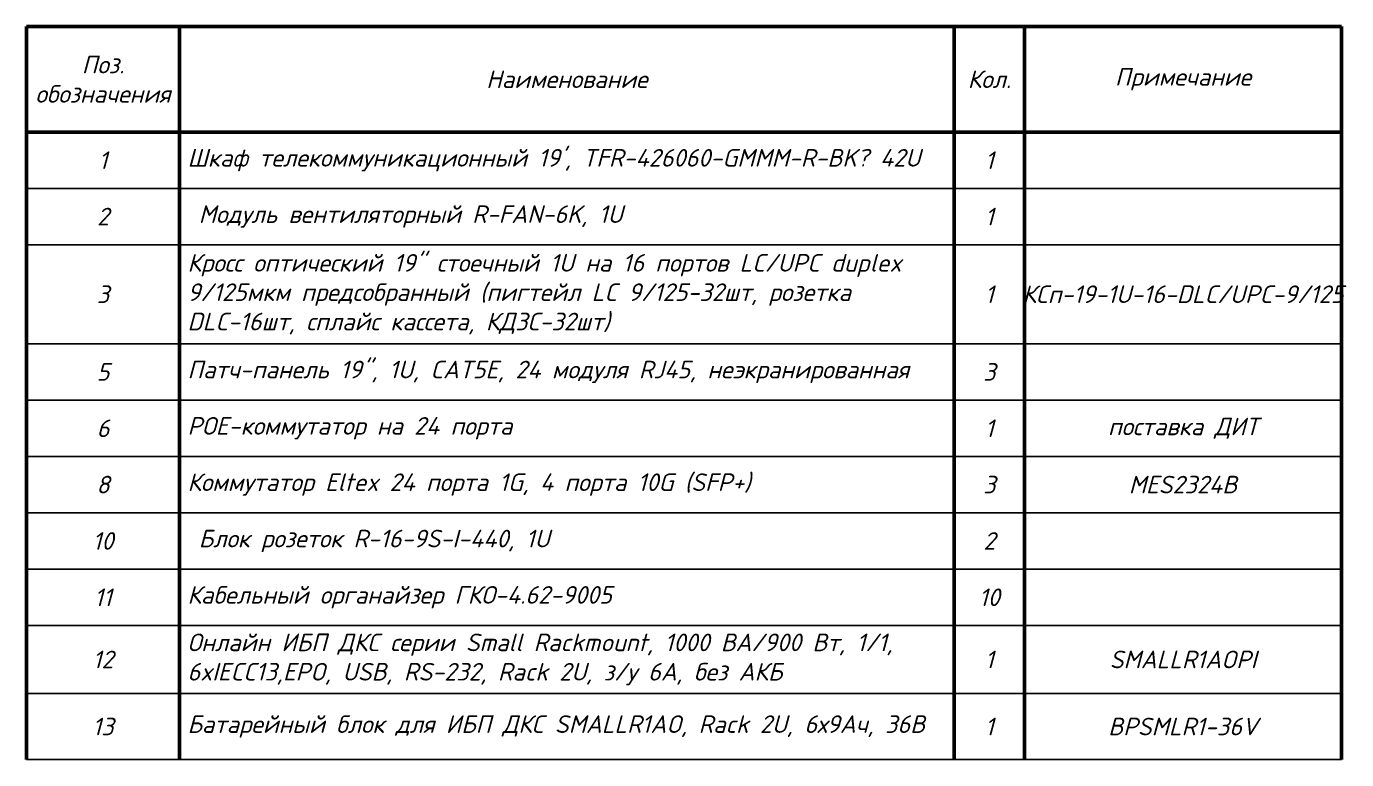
# Model space of a CAD drawing. Extents: x -260425 to 1294666, y -169889 to -2349.
# Drawn here: x 1041698 to 1060447, y -26039 to -15628 of the extents above; entities that cross this region are included whole.
import ezdxf

# ---------------------------------------------------------------- set-up
doc = ezdxf.new("R2010")
doc.units = 0
doc.header["$LTSCALE"] = 100
doc.layers.add('Текст', color=7, linetype='Continuous', lineweight=15)
doc.styles.add('1ISOCPEUR', font='isocpeui.ttf', dxfattribs={"height": 250})

# ---------------------------------------------------------------- blocks, each defined once
blk = doc.blocks.new('*T234')
at = {"layer": 'Текст', "color": 0, "lineweight": 50, "transparency": 16777216}
for p, q in [((0, 0), (18675, 0)), ((0, 0), (0, -10411)), ((2175, 0), (2175, -10411)), ((13175, 0), (13175, -10411)), ((14175, 0), (14175, -10411)), ((18675, 0), (18675, -10411)), ((0, -1500), (18675, -1500))]:
    blk.add_line(p, q, dxfattribs=at)
at = {"layer": 'Текст', "color": 0, "lineweight": 25, "transparency": 16777216}
for p, q in [((0, -2300), (18675, -2300)), ((0, -3100), (18675, -3100)), ((0, -4506), (18675, -4506)), ((0, -5306), (18675, -5306)), ((0, -6106), (18675, -6106)), ((0, -6906), (18675, -6906)), ((0, -7706), (18675, -7706)), ((0, -8506), (18675, -8506)), ((0, -9471), (18675, -9471)), ((0, -10411), (18675, -10411))]:
    blk.add_line(p, q, dxfattribs=at)
at = {"layer": 'Текст', "color": 0, "transparency": 16777216, "char_height": 250, "style": '1ISOCPEUR'}
for s, insert, width, attachment_point in [('Поз. обозначения', (1088, -750), 1952.07, 5), ('Наименование', (7675, -750), 10776.98, 5), ('Кол.', (13675, -750), 776.98, 5), ('Примечание', (16425, -750), 4276.98, 5), ('1', (1088, -1900), 1952.07, 5), ("\\A1;Шкаф телекоммуникационный 19{\\A0;'}, TFR-426060-GMMM-R-BK? 42U", (2287, -1900), 10776.98, 4), ('1', (13675, -1900), 776.98, 5), ('2', (1088, -2700), 1952.07, 5), (' Модуль вентиляторный R-FAN-6K, 1U', (2287, -2700), 10776.98, 4), ('1', (13675, -2700), 776.98, 5), ('Кросс оптический 19" стоечный 1U на 16 портов LC/UPC duplex 9/125мкм предсобранный (пигтейл LC 9/125-32шт, розетка DLC-16шт, сплайс кассета, КДЗС-32шт)', (2287, -3803), 10776.98, 4), ('3', (1088, -3803), 1952.07, 5), ('1', (13675, -3803), 776.98, 5), ('КСп-19-1U-16-DLC/UPC-9/125', (16425, -3803), 4276.98, 5), ('5', (1088, -4906), 1952.07, 5), ('Патч-панель 19", 1U, CAT5E, 24 модуля RJ45, неэкранированная', (2287, -4906), 10776.98, 4), ('3', (13675, -4906), 776.98, 5), ('6', (1088, -5706), 1952.07, 5), ('РОЕ-коммутатор на 24 порта', (2287, -5706), 10776.98, 4), ('1', (13675, -5706), 776.98, 5), ('поставка ДИТ', (16425, -5706), 4276.98, 5), ('Коммутатор Eltex 24 порта 1G, 4 порта 10G (SFP+)', (2287, -6506), 10776.98, 4), ('8', (1088, -6506), 1952.07, 5), ('3', (13675, -6506), 776.98, 5), ('MES2324B', (16425, -6506), 4276.98, 5), ('10', (1088, -7306), 1952.07, 5), (' Блок розеток R-16-9S-I-440, 1U', (2287, -7306), 10776.98, 4), ('2', (13675, -7306), 776.98, 5), ('11', (1088, -8106), 1952.07, 5), ('Кабельный органайзер ГКО-4.62-9005', (2287, -8106), 10776.98, 4), ('10', (13675, -8106), 776.98, 5), ('Онлайн ИБП ДКС серии Small Rackmount, 1000 ВА/900 Вт, 1/1, 6xIECC13,EPO, USB, RS-232, Rack 2U, з/у 6А, без АКБ', (2287, -8989), 10776.98, 4), ('12', (1088, -8989), 1952.07, 5), ('1', (13675, -8989), 776.98, 5), ('SMALLR1AOPI', (16425, -8989), 4276.98, 5), ('13', (1088, -9941), 1952.07, 5), ('Батарейный блок для ИБП ДКС SMALLR1AO, Rack 2U, 6х9Ач, 36В', (2287, -9941), 10776.98, 4), ('1', (13675, -9941), 776.98, 5), ('BPSMLR1-36V', (16425, -9941), 4276.98, 5)]:
    blk.add_mtext(s, dxfattribs=dict(at, insert=insert, width=width, attachment_point=attachment_point))

msp = doc.modelspace()

# ---------------------------------------------------------------- block references
msp.add_blockref('*T234', (1041698.4, -15628))

doc.saveas('drawing.dxf')
